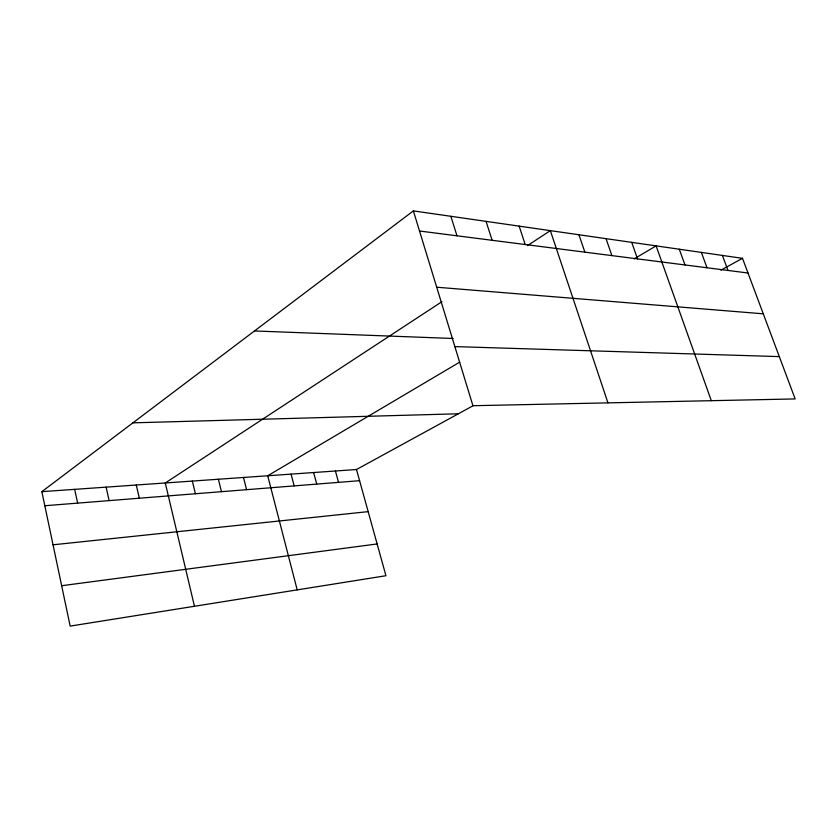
<?xml version="1.0" encoding="UTF-8"?>
<svg xmlns="http://www.w3.org/2000/svg" width="837" height="837" viewBox="0 0 837 837"><rect width="100%" height="100%" fill="white"/><g stroke="black" fill="none" stroke-linecap="round" stroke-linejoin="round"><path stroke-width="1.26" d="M472.957 405.799L356.489 469.515L385.941 575.72L70.162 626.107L41.85 491.664L413.373 210.893L742.503 258.33L795.15 398.925L472.936 405.715L413.373 210.893M441.978 301.655L165.276 482.98L194.456 606.27M527.467 245.628L550.348 230.635L607.955 402.869M459.691 362.139L267.704 475.772L297.198 589.886M634.09 258.905L656.103 245.879L711.304 400.693M720.877 270.163L742.503 258.33M61.656 585.722L377.131 543.945M53.045 544.803L368.175 511.637M44.811 505.736L359.586 480.689M41.85 491.664L356.489 469.515M132.926 422.842L458.383 413.781M454.857 346.602L779.31 356.614M254.511 330.96L453.12 338.483M436.705 287.217L763.281 313.812M419.525 231.012L747.996 273.008M722.415 255.442L727.981 270.445M701.375 252.408L706.993 267.767M679.299 249.227L684.98 264.952M631.715 242.364L637.522 258.884M606.03 238.66L611.889 255.609M578.942 234.758L584.864 252.146M519.16 226.136L525.186 244.519M486.056 221.366L492.125 240.292M450.861 216.302L456.981 235.804M335.428 471.001L338.525 482.363M313.634 472.539L316.731 484.1M291.067 474.129L294.174 485.889M243.494 477.477L246.591 489.676M218.384 479.245L221.47 491.675M192.332 481.076L195.408 493.746M136.285 485.021L139.329 498.214M106.111 487.144L109.124 500.61M74.65 489.363L77.653 503.121"/></g></svg>
